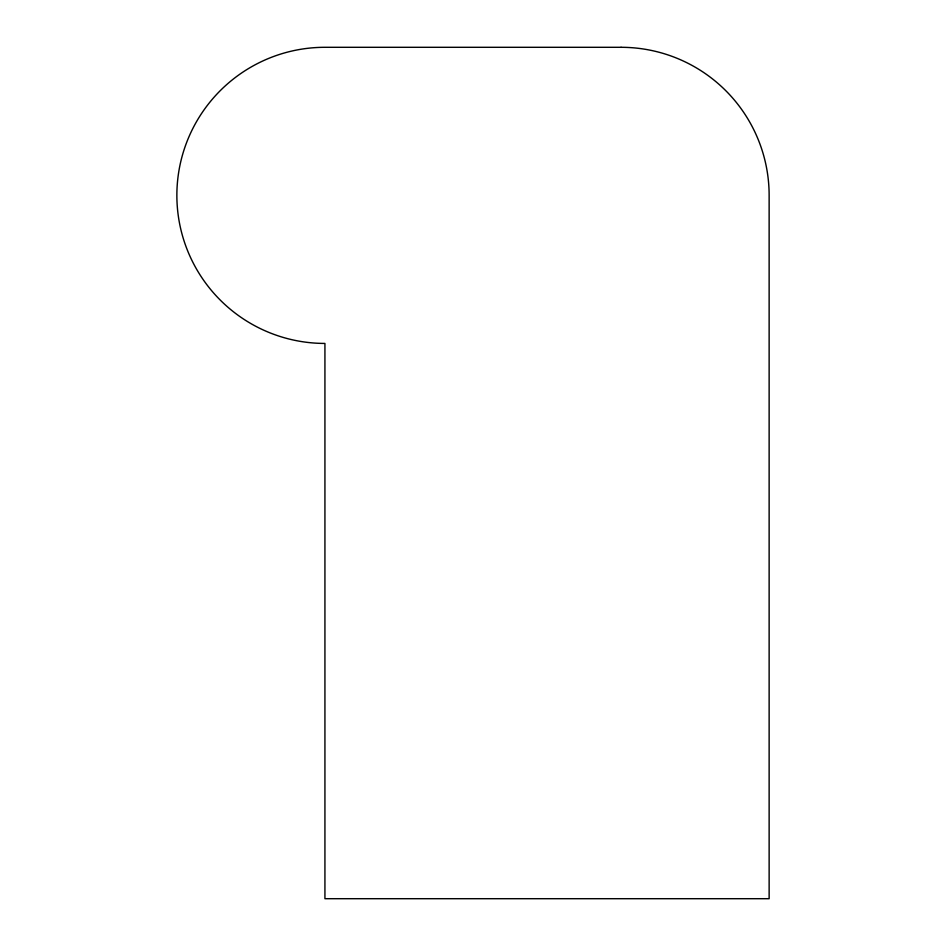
<?xml version="1.0" encoding="UTF-8"?>
<svg xmlns="http://www.w3.org/2000/svg" width="946" height="946" viewBox="0 0 946 946"><rect width="100%" height="100%" fill="white"/><g stroke="black" fill="none" stroke-linecap="round" stroke-linejoin="round"><path stroke-width="1.42" d="M621.073 47.3L324.927 47.3A148.073 148.073 0 0 0 176.867 195.373A148.073 148.073 0 0 0 324.927 343.433L324.927 898.7L769.133 898.7L769.133 195.373A148.073 148.073 0 0 0 621.073 47.3"/></g></svg>
